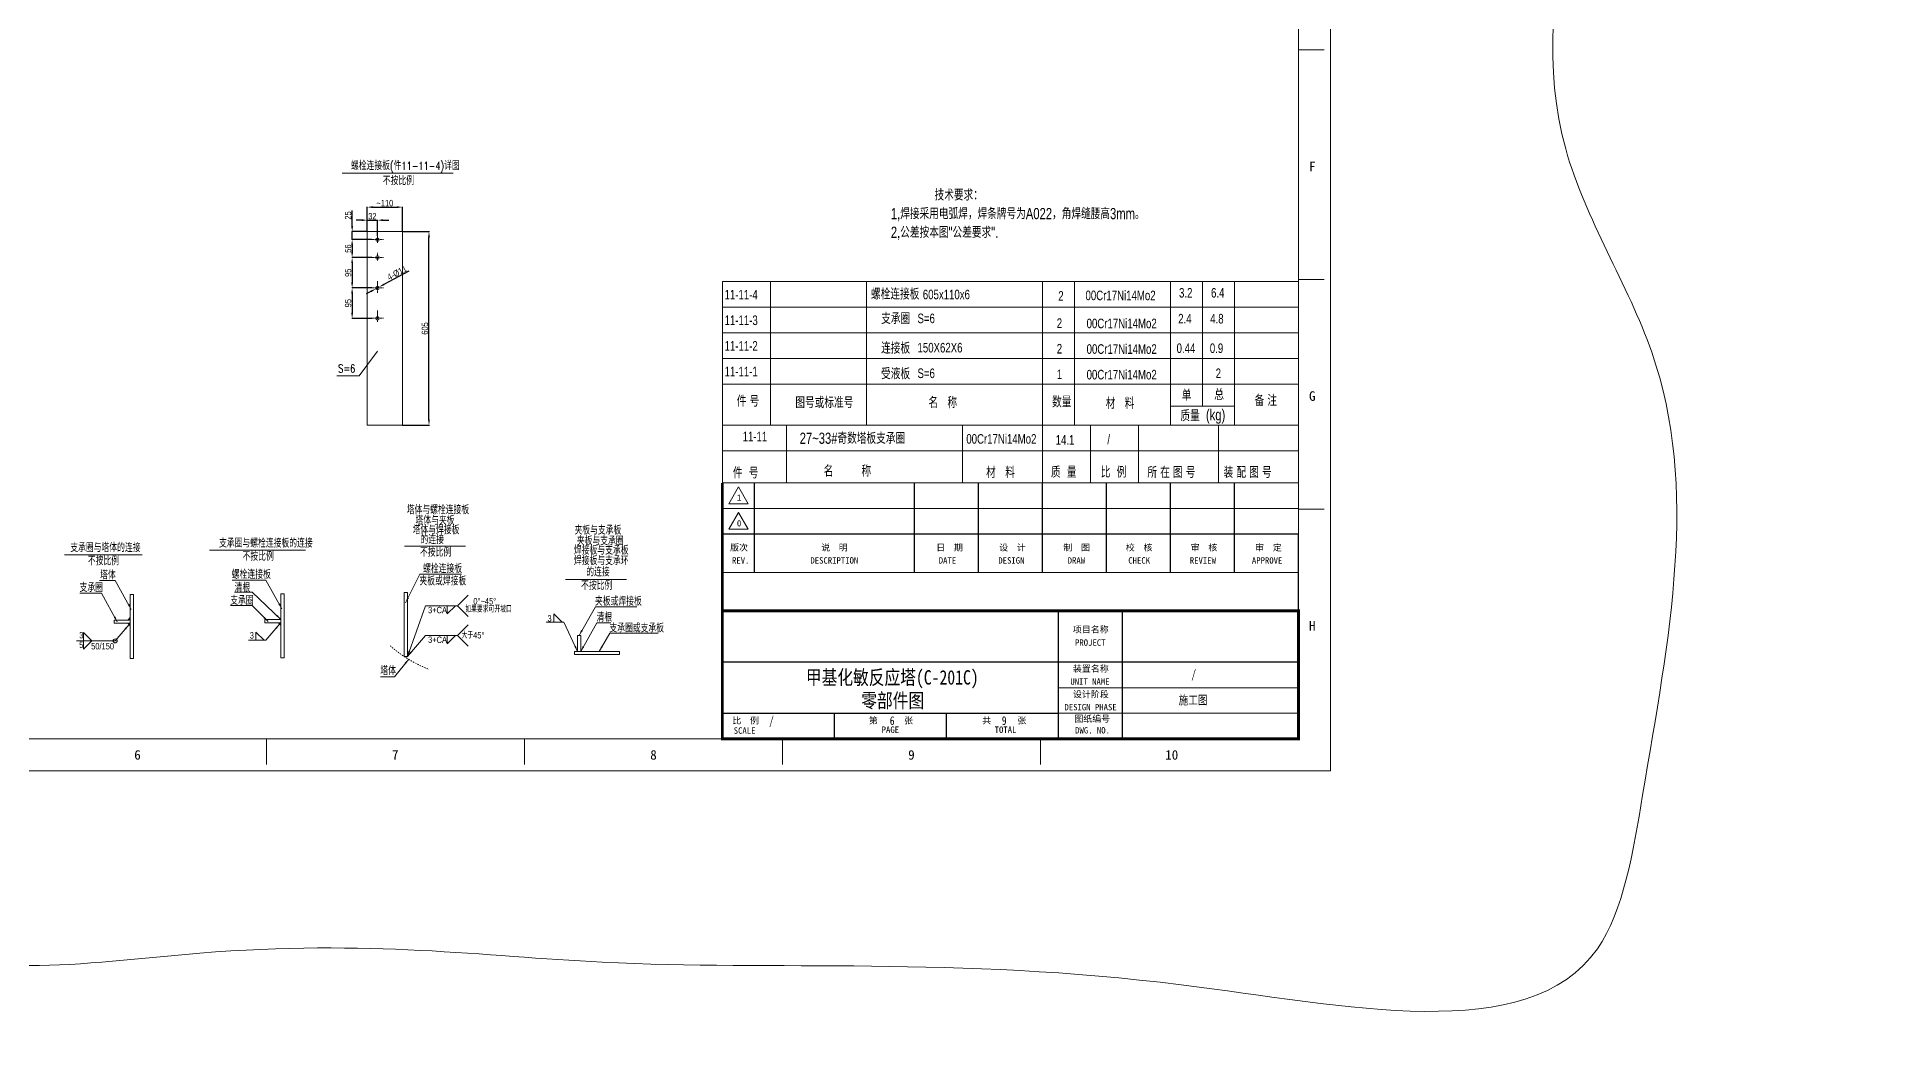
# Model space of a CAD drawing. Header units: millimetres. Extents: x 8160 to 405605, y -30951 to 80400.
# Drawn here: x 223428 to 246320, y 5715 to 18346 of the extents above; entities that cross this region are included whole.
import ezdxf

# ---------------------------------------------------------------- set-up
doc = ezdxf.new("R2010")
doc.units = ezdxf.units.MM
doc.linetypes.add('CENTER', pattern=[50.8, 31.75, -6.35, 6.35, -6.35])
doc.linetypes.add('DIVIDE', pattern=[31.75, 12.7, -6.35, 0, -6.35, 0, -6.35])
doc.layers.get('0').update_dxf_attribs({"lineweight": 13})
doc.layers.get('Defpoints').update_dxf_attribs({"lineweight": 13})
for name, color, linetype, lineweight in [('bh', 7, 'Continuous', 13), ('CENTER', 1, 'CENTER', 13), ('DIM', 7, 'Continuous', 13), ('DIVIDE', 3, 'DIVIDE', 13), ('PROFILE', 4, 'Continuous', 15), ('SEE', 2, 'Continuous', 13), ('table_i', 7, 'Continuous', 13), ('table_o', 161, 'Continuous', 13)]:
    doc.layers.add(name, color=color, linetype=linetype, lineweight=lineweight)
doc.styles.add('HZ', font='txt.shx', dxfattribs={"width": 0.75, "bigfont": 'tcc_hzdx.shx'})
doc.styles.add('HZDX', font='tcc_simp.shx', dxfattribs={"width": 0.8, "height": 80, "bigfont": 'hzdx.shx'})
doc.styles.add('TCC', font='tcc_simp.shx', dxfattribs={"width": 0.75, "bigfont": 'tcc_hzdx.shx'})
doc.styles.add('图签', font='SimSun.ttf', dxfattribs={"height": 3})
doc.dimstyles.new('uni', dxfattribs={"dimtxt": 90, "dimasz": 70, "dimexe": 5, "dimexo": 0.625, "dimgap": 10, "dimtad": 1, "dimdec": 0, "dimdsep": 46, "dimtxsty": 'HZDX', "dimcen": 2.5, "dimadec": 0, "dimazin": 0, "dimtfac": 1, "dimtdec": 0, "dimtmove": 0, "dimatfit": 3, "dimfxl": 0, "dimarcsym": 0})

# ---------------------------------------------------------------- blocks, each defined once
blk = doc.blocks.new('*D239')
at = {"layer": 'Defpoints', "color": 0}
for p in [(228000, 16215), (227560, 15909), (228000, 15909)]:
    blk.add_point(p, dxfattribs=at)
at = {"layer": 'DIM', "color": 0, "lineweight": -2}
for p, q in [((227560, 15910), (227560, 16220)), ((227630, 16215), (227930, 16215)), ((228000, 15910), (228000, 16220))]:
    blk.add_line(p, q, dxfattribs=at)
at = {"layer": 'DIM', "color": 0}
for points in [[(227630, 16227), (227630, 16203), (227560, 16215)], [(227930, 16227), (227930, 16203), (228000, 16215)]]:
    blk.add_solid(points, dxfattribs=at)
at = {"layer": 'DIM', "color": 0, "insert": (227780, 16265), "char_height": 80, "attachment_point": 5, "style": 'HZDX'}
blk.add_mtext('~110', dxfattribs=at)
blk = doc.blocks.new('*D240')
at = {"layer": 'Defpoints', "color": 0}
for p in [(228000, 15909), (228331, 15909), (228000, 13489)]:
    blk.add_point(p, dxfattribs=at)
at = {"layer": 'DIM', "color": 0, "lineweight": -2}
for p, q in [((228000, 15909), (228336, 15909)), ((228331, 13559), (228331, 15839)), ((228000, 13489), (228336, 13489))]:
    blk.add_line(p, q, dxfattribs=at)
at = {"layer": 'DIM', "color": 0}
for points in [[(228320, 15839), (228343, 15839), (228331, 15909)], [(228320, 13559), (228343, 13559), (228331, 13489)]]:
    blk.add_solid(points, dxfattribs=at)
at = {"layer": 'DIM', "color": 0, "insert": (228281, 14699), "char_height": 80, "attachment_point": 5, "rotation": 90, "style": 'HZDX'}
blk.add_mtext('605', dxfattribs=at)
blk = doc.blocks.new('*D241')
at = {"layer": 'Defpoints', "color": 0}
for p in [(227371, 15909), (227560, 15909), (227619, 15809)]:
    blk.add_point(p, dxfattribs=at)
at = {"layer": 'DIM', "color": 0, "lineweight": -2}
for p, q in [((227371, 15979), (227371, 16173)), ((227559, 15909), (227366, 15909)), ((227618, 15809), (227366, 15809)), ((227371, 15809), (227371, 15909)), ((227371, 15739), (227371, 15669))]:
    blk.add_line(p, q, dxfattribs=at)
at = {"layer": 'DIM', "color": 0}
for points in [[(227359, 15979), (227383, 15979), (227371, 15909)], [(227359, 15739), (227383, 15739), (227371, 15809)]]:
    blk.add_solid(points, dxfattribs=at)
at = {"layer": 'DIM', "color": 0, "insert": (227321, 16111), "char_height": 80, "attachment_point": 5, "rotation": 90, "style": 'HZDX'}
blk.add_mtext('25', dxfattribs=at)
blk = doc.blocks.new('*D242')
at = {"layer": 'Defpoints', "color": 0}
for p in [(227619, 15809), (227371, 15585), (227619, 15585)]:
    blk.add_point(p, dxfattribs=at)
at = {"layer": 'DIM', "color": 0, "lineweight": -2}
for p, q in [((227618, 15809), (227366, 15809)), ((227618, 15585), (227366, 15585)), ((227371, 15739), (227371, 15655))]:
    blk.add_line(p, q, dxfattribs=at)
at = {"layer": 'DIM', "color": 0}
for points in [[(227359, 15739), (227383, 15739), (227371, 15809)], [(227359, 15655), (227383, 15655), (227371, 15585)]]:
    blk.add_solid(points, dxfattribs=at)
at = {"layer": 'DIM', "color": 0, "insert": (227321, 15697), "char_height": 80, "attachment_point": 5, "rotation": 90, "style": 'HZDX'}
blk.add_mtext('56', dxfattribs=at)
blk = doc.blocks.new('*D243')
at = {"layer": 'Defpoints', "color": 0}
for p in [(227619, 15585), (227371, 15205), (227619, 15205)]:
    blk.add_point(p, dxfattribs=at)
at = {"layer": 'DIM', "color": 0, "lineweight": -2}
for p, q in [((227618, 15585), (227366, 15585)), ((227371, 15515), (227371, 15275)), ((227618, 15205), (227366, 15205))]:
    blk.add_line(p, q, dxfattribs=at)
at = {"layer": 'DIM', "color": 0}
for points in [[(227359, 15515), (227383, 15515), (227371, 15585)], [(227359, 15275), (227383, 15275), (227371, 15205)]]:
    blk.add_solid(points, dxfattribs=at)
at = {"layer": 'DIM', "color": 0, "insert": (227321, 15395), "char_height": 80, "attachment_point": 5, "rotation": 90, "style": 'HZDX'}
blk.add_mtext('95', dxfattribs=at)
blk = doc.blocks.new('*D244')
at = {"layer": 'Defpoints', "color": 0}
for p in [(227618, 15205), (227371, 14825), (227619, 14825)]:
    blk.add_point(p, dxfattribs=at)
at = {"layer": 'DIM', "color": 0, "lineweight": -2}
for p, q in [((227617, 15205), (227366, 15205)), ((227371, 15135), (227371, 14895)), ((227618, 14825), (227366, 14825))]:
    blk.add_line(p, q, dxfattribs=at)
at = {"layer": 'DIM', "color": 0}
for points in [[(227359, 15135), (227383, 15135), (227371, 15205)], [(227359, 14895), (227383, 14895), (227371, 14825)]]:
    blk.add_solid(points, dxfattribs=at)
at = {"layer": 'DIM', "color": 0, "insert": (227321, 15015), "char_height": 80, "attachment_point": 5, "rotation": 90, "style": 'HZDX'}
blk.add_mtext('95', dxfattribs=at)
blk = doc.blocks.new('*D245')
at = {"layer": 'Defpoints', "color": 0}
for p in [(227688, 16052), (227560, 15909), (227688, 15856)]:
    blk.add_point(p, dxfattribs=at)
at = {"layer": 'DIM', "color": 0, "lineweight": -2}
for p, q in [((227490, 16052), (227420, 16052)), ((227560, 15910), (227560, 16057)), ((227560, 16052), (227688, 16052)), ((227688, 15857), (227688, 16057)), ((227758, 16052), (227828, 16052))]:
    blk.add_line(p, q, dxfattribs=at)
at = {"layer": 'DIM', "color": 0}
for points in [[(227490, 16064), (227490, 16040), (227560, 16052)], [(227758, 16064), (227758, 16040), (227688, 16052)]]:
    blk.add_solid(points, dxfattribs=at)
at = {"layer": 'DIM', "color": 0, "insert": (227624, 16102), "char_height": 80, "attachment_point": 5, "style": 'HZDX'}
blk.add_mtext('32', dxfattribs=at)
blk = doc.blocks.new('*D266')
at = {"layer": 'Defpoints', "color": 0}
for p in [(227668, 15195), (227707, 15216)]:
    blk.add_point(p, dxfattribs=at)
at = {"layer": 'DIM', "color": 0, "lineweight": -2}
for p, q in [((228080, 15414), (227769, 15249)), ((227606, 15162), (227545, 15130)), ((227668, 15195), (227707, 15216))]:
    blk.add_line(p, q, dxfattribs=at)
at = {"layer": 'DIM', "color": 0}
for points in [[(227601, 15173), (227612, 15152), (227668, 15195)], [(227764, 15259), (227774, 15238), (227707, 15216)]]:
    blk.add_solid(points, dxfattribs=at)
at = {"layer": 'DIM', "color": 0, "insert": (227932, 15392), "char_height": 80, "attachment_point": 5, "rotation": 27.9631, "style": 'HZDX'}
blk.add_mtext('4-%%c11', dxfattribs=at)
blk = doc.blocks.new('bconn-3')
at = {"layer": 'DIM'}
for p, q in [((94205, 5789), (94965, 5789)), ((94738, 4942), (94841, 5044)), ((94738, 4942), (94738, 5044)), ((94868, 5044), (95001, 5177)), ((94868, 5044), (95001, 4912)), ((94738, 4570), (94841, 4673)), ((94738, 4570), (94738, 4673)), ((94868, 4673), (95001, 4806)), ((94868, 4673), (95001, 4541))]:
    blk.add_line(p, q, dxfattribs=at)
at = {"layer": 'DIVIDE'}
blk.add_arc((95130, 5812), 1681, 228.9031, 248.446, dxfattribs=at)
at = {"layer": 'PROFILE'}
for p, q in [((94201, 4412), (94201, 5212)), ((94241, 5212), (94201, 5212)), ((94241, 4412), (94241, 5212)), ((94241, 4412), (94201, 4412))]:
    blk.add_line(p, q, dxfattribs=at)
at = {"layer": 'DIM'}
for s, height, style, width, p in [('塔体与螺栓连接板', 100, 'HZ', 0.75, (94233, 6190)), ('塔体与焊接板', 100, 'HZ', 0.75, (94306, 5939)), ('塔体与夹板', 100, 'HZ', 0.75, (94342, 6057)), ('不按比例', 100, 'HZ', 0.75, (94398, 5659)), ('的连接', 100, 'HZ', 0.75, (94405, 5818)), ('螺栓连接板', 100, 'HZ', 0.75, (94437, 5455)), ('夹板或焊接板', 100, 'HZ', 0.75, (94391, 5300)), ('如果要求可开坡口', 80, 'HZDX', 0.7, (94964, 4962)), ('0%%D~45%%D', 80, 'HZDX', 0.7, (95065, 5061)), ('3+CA.', 80, 'HZDX', 0.7, (94499, 4951)), ('3+CA.', 80, 'HZDX', 0.7, (94499, 4580)), ('大于45%%D', 80, 'HZDX', 0.7, (94917, 4636)), ('塔体', 100, 'HZ', 0.75, (93903, 4179))]:
    blk.add_text(s, height=height, dxfattribs=dict(at, style=style, width=width)).set_placement(p)
at = {"layer": 'bh'}
for points in [[(94218, 5083), (94396, 5438), (94915, 5438)], [(94257, 4376), (94078, 4158), (93906, 4158)]]:
    blk.add_leader(points, dimstyle='uni', override={"dimgap": 10, "dimtad": 0}, dxfattribs=at)
at = {"layer": 'DIM'}
for points in [[(94241, 4412), (94469, 5044), (94868, 5044)], [(94241, 4412), (94469, 4673), (94868, 4673)]]:
    blk.add_leader(points, dimstyle='uni', override={"dimgap": 10, "dimtad": 0}, dxfattribs=at)
blk = doc.blocks.new('bconn-1')
at = {"layer": 'bh'}
for points in [[(95782, 8561), (95750, 8529), (95782, 8529)], [(95782, 8457), (95750, 8489), (95782, 8489)]]:
    blk.add_hatch(color=256, dxfattribs=at).paths.add_polyline_path(points)
for p, q in [((95750, 8529), (95782, 8561)), ((95750, 8489), (95782, 8457))]:
    blk.add_line(p, q, dxfattribs=at)
at = {"layer": 'DIM'}
for p, q in [((94961, 9346), (95930, 9346)), ((95198, 8372), (95301, 8269)), ((95198, 8372), (95198, 8269)), ((95198, 8167), (95301, 8269)), ((95198, 8167), (95198, 8269))]:
    blk.add_line(p, q, dxfattribs=at)
blk.add_circle((95593, 8269), 25, dxfattribs=at)
at = {"layer": 'PROFILE'}
for p, q in [((95782, 8049), (95782, 8849)), ((95822, 8849), (95782, 8849)), ((95822, 8049), (95822, 8849)), ((95582, 8489), (95582, 8529)), ((95782, 8529), (95582, 8529)), ((95782, 8489), (95582, 8489)), ((95822, 8049), (95782, 8049))]:
    blk.add_line(p, q, dxfattribs=at)
at = {"layer": 'DIM'}
for s, height, style, width, p in [('支承圈与塔体的连接', 100, 'HZ', 0.75, (95032, 9380)), ('不按比例', 100, 'HZ', 0.75, (95252, 9215)), ('支承圈', 100, 'HZ', 0.75, (95148, 8881)), ('塔体', 100, 'HZ', 0.75, (95405, 9038)), ('3', 80, 'HZDX', 0.7, (95144, 8300)), ('5', 80, 'HZDX', 0.7, (95144, 8179)), ('50/150', 80, 'HZDX', 0.7, (95293, 8162))]:
    blk.add_text(s, height=height, dxfattribs=dict(at, style=style, width=width)).set_placement(p)
at = {"layer": 'bh'}
for points in [[(95794, 8663), (95595, 9022), (95399, 9022)], [(95620, 8506), (95422, 8865), (95152, 8865)]]:
    blk.add_leader(points, dimstyle='uni', override={"dimgap": 10, "dimtad": 0}, dxfattribs=at)
at = {"layer": 'DIM'}
blk.add_leader([(95766, 8473), (95593, 8269), (95110, 8269)], dimstyle='uni', override={"dimgap": 10, "dimtad": 0}, dxfattribs=at)
blk = doc.blocks.new('bconn-2')
at = {"layer": 'bh'}
blk.add_hatch(color=256, dxfattribs=at).paths.add_polyline_path([(97291, 8457), (97259, 8489), (97291, 8489)])
blk.add_line((97259, 8489), (97291, 8457), dxfattribs=at)
at = {"layer": 'DIM'}
for p, q in [((96396, 9395), (97596, 9395)), ((96977, 8372), (97080, 8269)), ((96977, 8372), (96977, 8269))]:
    blk.add_line(p, q, dxfattribs=at)
at = {"layer": 'PROFILE'}
for p, q in [((97291, 8049), (97291, 8849)), ((97331, 8849), (97291, 8849)), ((97331, 8049), (97331, 8849)), ((97091, 8489), (97091, 8529)), ((97291, 8529), (97091, 8529)), ((97291, 8489), (97091, 8489)), ((97331, 8049), (97291, 8049))]:
    blk.add_line(p, q, dxfattribs=at)
at = {"layer": 'DIM'}
for s, height, style, width, p in [('支承圈与螺栓连接板的连接', 100, 'HZ', 0.75, (96517, 9429)), ('不按比例', 100, 'HZ', 0.75, (96811, 9264)), ('螺栓连接板', 100, 'HZ', 0.75, (96677, 9038)), ('清根', 100, 'HZ', 0.75, (96712, 8874)), ('支承圈', 100, 'HZ', 0.75, (96657, 8713)), ('3', 80, 'HZDX', 0.7, (96901, 8291))]:
    blk.add_text(s, height=height, dxfattribs=dict(at, style=style, width=width)).set_placement(p)
at = {"layer": 'bh'}
for points in [[(97302, 8663), (97103, 9022), (96683, 9022)], [(97129, 8506), (96930, 8702), (96661, 8702)], [(97291, 8529), (96930, 8871), (96711, 8871)]]:
    blk.add_leader(points, dimstyle='uni', override={"dimgap": 10, "dimtad": 0}, dxfattribs=at)
at = {"layer": 'DIM'}
blk.add_leader([(97275, 8473), (97102, 8269), (96886, 8269)], dimstyle='uni', override={"dimgap": 10, "dimtad": 0}, dxfattribs=at)
blk = doc.blocks.new('bconn-4')
at = {"layer": 'DIM'}
for p, q in [((99022, 9718), (99782, 9718)), ((98874, 9287), (98977, 9185)), ((98874, 9287), (98874, 9185))]:
    blk.add_line(p, q, dxfattribs=at)
at = {"layer": 'PROFILE'}
for p, q in [((99171, 9019), (99211, 9019)), ((99171, 8819), (99171, 9019)), ((99211, 8819), (99211, 9019)), ((99133, 8819), (99694, 8819)), ((99133, 8819), (99133, 8779)), ((99133, 8779), (99694, 8779)), ((99694, 8779), (99694, 8819))]:
    blk.add_line(p, q, dxfattribs=at)
at = {"layer": 'DIM'}
for s, height, style, width, p in [('夹板与支承板', 100, 'HZ', 0.75, (99133, 10279)), ('焊接板与支承板', 100, 'HZ', 0.75, (99126, 10028)), ('夹板与支承圈', 100, 'HZ', 0.75, (99162, 10145)), ('焊接板与支承环', 100, 'HZ', 0.75, (99126, 9898)), ('的连接', 100, 'HZ', 0.75, (99280, 9757)), ('不按比例', 100, 'HZ', 0.75, (99215, 9588)), ('夹板或焊接板', 100, 'HZ', 0.75, (99389, 9390)), ('3', 80, 'HZDX', 0.7, (98795, 9191)), ('清根', 100, 'HZ', 0.75, (99409, 9190)), ('支承圈或支承板', 100, 'HZ', 0.75, (99569, 9056))]:
    blk.add_text(s, height=height, dxfattribs=dict(at, style=style, width=width)).set_placement(p)
at = {"layer": 'bh'}
for points in [[(99191, 9019), (99394, 9374), (99913, 9374)], [(99211, 8819), (99414, 9174), (99588, 9174)], [(99442, 8819), (99573, 9047), (100177, 9047)]]:
    blk.add_leader(points, dimstyle='uni', override={"dimgap": 10, "dimtad": 0}, dxfattribs=at)
at = {"layer": 'DIM'}
blk.add_leader([(99171, 8818), (98999, 9185), (98778, 9185)], dimstyle='uni', override={"dimgap": 10, "dimtad": 0}, dxfattribs=at)

msp = doc.modelspace()

# ---------------------------------------------------------------- linework, layer by layer
at = {"color": 7}
for p, q in [((239597.9, 9169.2), (239597.9, 32929.2)), ((239197.9, 9569.2), (239197.9, 32529.2)), ((239197.9, 18179.2), (239517.9, 18179.2)), ((239197.9, 15309.2), (239517.9, 15309.2)), ((231997.9, 12769.2), (239197.9, 12769.2)), ((231997.9, 12449.2), (239197.9, 12449.2)), ((239197.9, 12439.2), (239517.9, 12439.2)), ((206957.9, 9569.2), (239197.9, 9569.2)), ((226301.9, 9569.2), (226301.9, 9249.2)), ((229525.9, 9569.2), (229525.9, 9249.2)), ((232749.9, 9569.2), (232749.9, 9249.2)), ((235973.9, 9569.2), (235973.9, 9249.2)), ((205957.9, 9169.2), (239597.9, 9169.2))]:
    msp.add_line(p, q, dxfattribs=at)
for points, const_width in [([(231997.9, 9569.2), (231997.9, 12769.2)], 36), ([(232397.9, 11649.2), (232397.9, 12769.2)], 16), ([(234397.9, 11649.2), (234397.9, 12769.2)], 16), ([(235197.9, 11649.2), (235197.9, 12769.2)], 16), ([(235997.9, 11649.2), (235997.9, 12769.2)], 16), ([(236797.9, 11649.2), (236797.9, 12769.2)], 16), ([(237597.9, 11649.2), (237597.9, 12769.2)], 16), ([(238397.9, 11649.2), (238397.9, 12769.2)], 16)]:
    msp.add_lwpolyline(points, dxfattribs=dict(at, const_width=const_width))
for points in [[(232201.1, 12718.8), (232079.9, 12508.8), (232322.4, 12508.8)], [(232201.1, 12398.8), (232079.9, 12188.8), (232322.4, 12188.8)], [(231997.9, 9569.2), (236197.9, 9569.2), (236197.9, 11169.2), (231997.9, 11169.2)], [(236197.9, 10209.2), (239197.9, 10209.2), (239197.9, 10529.2), (236197.9, 10529.2)], [(236197.9, 9889.2), (239197.9, 9889.2), (239197.9, 10209.2), (236197.9, 10209.2)], [(236197.9, 9569.2), (239197.9, 9569.2), (239197.9, 9889.2), (236197.9, 9889.2)]]:
    msp.add_lwpolyline(points, close=True, dxfattribs=at)
for points, const_width in [([(231997.9, 12129.2), (239197.9, 12129.2), (239197.9, 11649.2), (231997.9, 11649.2)], 16), ([(231997.9, 11649.2), (239197.9, 11649.2), (239197.9, 11169.2), (231997.9, 11169.2)], 16), ([(239197.9, 9569.2), (231997.9, 9569.2), (231997.9, 11169.2), (239197.9, 11169.2)], 36), ([(231997.9, 11169.2), (239197.9, 11169.2), (239197.9, 10529.2), (231997.9, 10529.2)], 16), ([(236197.9, 9569.2), (236997.9, 9569.2), (236997.9, 11169.2), (236197.9, 11169.2)], 16), ([(231997.9, 9569.2), (236197.9, 9569.2), (236197.9, 9889.2), (231997.9, 9889.2)], 16), ([(231997.9, 9569.2), (233397.9, 9569.2), (233397.9, 9889.2), (231997.9, 9889.2)], 16), ([(233397.9, 9569.2), (234797.9, 9569.2), (234797.9, 9889.2), (233397.9, 9889.2)], 16), ([(234797.9, 9569.2), (236197.9, 9569.2), (236197.9, 9889.2), (234797.9, 9889.2)], 16)]:
    msp.add_lwpolyline(points, close=True, dxfattribs=dict(at, const_width=const_width))
at = {"layer": 'CENTER', "color": 7}
for p, q in [((227618.7, 15809.5), (227763.4, 15809.5)), ((227687.7, 15769.8), (227687.7, 15856)), ((227618.7, 15585.5), (227763.4, 15585.5)), ((227687.7, 15546.8), (227687.7, 15643.2)), ((227618.7, 15205.5), (227763.4, 15205.5)), ((227687.7, 15143.4), (227687.7, 15295.4)), ((227687.7, 14780.8), (227687.7, 14925)), ((227618.7, 14825.5), (227763.4, 14825.5))]:
    msp.add_line(p, q, dxfattribs=at)
at = {"layer": 'DIM', "color": 7}
for p, q in [((227246.3, 16640), (228635, 16640)), ((227460, 14105.8), (227687.7, 14413.8)), ((227179.8, 14105.8), (227460, 14105.8))]:
    msp.add_line(p, q, dxfattribs=at)
at = {"layer": 'DIM', "color": 1}
msp.add_spline([(222018.4, 15813.8), (222777.9, 9169.2), (222131.5, 7174.1), (225466.7, 6891.7), (230497.7, 6778.8), (237733.4, 6496.5), (242934.1, 6948.2), (243499.3, 8868.1), (243612.4, 14402.1), (242538.4, 16943.1), (243786.7, 29342.9), (243156.6, 30042.3), (241511.3, 32315.2), (240526.1, 32975.8), (236925.7, 33958.7), (233705.2, 33993.6), (231394.9, 33923.7), (227929.4, 33958.7), (225329, 34181.5), (223763.8, 33993.6), (222713.6, 33329.3), (222713.6, 32529.2), (222021.3, 28524.1), (222283.3, 25884.9), (222748.9, 18798.7), (222099.9, 16081.9), (222007.2, 15804.1)], degree=3, dxfattribs=at)
at = {"layer": 'PROFILE', "color": 7}
for p, q in [((227559.7, 13489.5), (227559.7, 15909.5)), ((227559.7, 15909.5), (227999.7, 15909.5)), ((227999.7, 13489.5), (227999.7, 15909.5)), ((227559.7, 13489.5), (227999.7, 13489.5))]:
    msp.add_line(p, q, dxfattribs=at)
for centre in [(227687.7, 15809.5), (227687.7, 15585.5), (227687.7, 15205.5), (227687.7, 14825.5)]:
    msp.add_circle(centre, 22, dxfattribs=at)
at = {"layer": 'table_i', "color": 7}
for p, q in [((235997.9, 13489.2), (235997.9, 15283.7)), ((236397.9, 13489.2), (236397.9, 15283.7)), ((237597.9, 13489.2), (237597.9, 15283.7)), ((237997.9, 13729.1), (237997.9, 15283.7)), ((238397.9, 13489.2), (238397.9, 15283.7)), ((231997.9, 14963.7), (239197.9, 14963.7)), ((231997.9, 14643.7), (239197.9, 14643.7)), ((231997.9, 14323.7), (239197.9, 14323.7)), ((237597.9, 13729.1), (238397.9, 13729.1)), ((234997.8, 13489.2), (234997.8, 12769.2)), ((235997.8, 13489.2), (235997.8, 12769.2)), ((236597.8, 13489.2), (236597.8, 12769.2)), ((237197.8, 13489.2), (237197.8, 12769.2)), ((238197.8, 13489.2), (238197.8, 12769.2))]:
    msp.add_line(p, q, dxfattribs=at)
at = {"layer": 'table_o', "color": 7}
for p, q in [((231997.9, 15283.7), (231997.9, 13489.2)), ((231997.9, 15283.7), (239197.9, 15283.7)), ((232597.9, 13489.2), (232597.9, 15283.7)), ((233797.9, 13489.2), (233797.9, 15283.7)), ((231997.9, 14003.7), (239197.9, 14003.7)), ((231997.9, 12769.2), (231997.9, 13489.2)), ((231997.9, 13489.2), (239197.9, 13489.2)), ((232797.9, 13489.2), (232797.9, 12769.2)), ((231997.9, 13169.2), (239197.9, 13169.2)), ((231997.9, 12769.2), (239197.9, 12769.2)), ((231997.9, 10289.2), (231997.9, 9569.2))]:
    msp.add_line(p, q, dxfattribs=at)

# ---------------------------------------------------------------- block references
at = {"layer": 'DIM', "color": 7}
for name, p in [('bconn-3', (133820.7, 6188.9)), ('bconn-4', (131017, 1844.8)), ('bconn-1', (128816.3, 2525.7)), ('bconn-2', (129190.5, 2532.7))]:
    msp.add_blockref(name, p, dxfattribs=at)

# ---------------------------------------------------------------- texts
at = {"color": 7, "style": '图签'}
for s, p in [('F', (239329.8, 16664.2)), ('G', (239329.8, 13794.2)), ('H', (239329.8, 10924.2)), ('6', (224647.7, 9310.1)), ('7', (227869, 9310.1)), ('8', (231096.3, 9310.1)), ('9', (234320.3, 9310.1)), ('10', (237532.3, 9310.1))]:
    msp.add_text(s, height=120, dxfattribs=at).set_placement(p)
at = {"color": 7, "style": 'TCC', "width": 0.75}
for s, height, p in [('11-11-4', 120, (232025.6, 15061.2)), ('螺栓连接板', 140, (233855.2, 15059.9)), ('605x110x6', 120, (234503.2, 15063.5)), ('2', 120, (236195.9, 15045)), ('00Cr17Ni14Mo2', 120, (236536.4, 15051.8)), ('3.2', 120, (237705.4, 15084.8)), ('6.4', 120, (238105.4, 15084.8)), ('支承圈', 140, (233982.2, 14753.6)), ('S=6', 120, (234436.7, 14764.8)), ('2.4', 120, (237694.8, 14761)), ('4.8', 120, (238094.8, 14761)), ('11-11-3', 120, (232025.6, 14741.2)), ('2', 120, (236177.2, 14705.4)), ('00Cr17Ni14Mo2', 120, (236550.1, 14701.7)), ('11-11-2', 120, (232025.6, 14421.2)), ('连接板', 140, (233982.2, 14383.6)), ('150X62X6', 120, (234436.7, 14398.8)), ('2', 120, (236177.2, 14385.4)), ('00Cr17Ni14Mo2', 120, (236550.1, 14381.7)), ('0.44', 120, (237674.8, 14392)), ('0.9', 120, (238090.2, 14392)), ('11-11-1', 120, (232025.6, 14101.2)), ('受液板', 140, (233982.2, 14063.6)), ('S=6', 120, (234436.7, 14078.8)), ('2', 120, (238163.3, 14078.4)), ('1', 120, (236177.2, 14065.4)), ('00Cr17Ni14Mo2', 120, (236550.1, 14061.7)), ('件 号', 140, (232178.5, 13720.4)), ('图号或标准号', 140, (232910.1, 13702.8)), ('名   称', 140, (234573.2, 13702.8)), ('数量', 140, (236118.7, 13711.6)), ('材   料', 140, (236788.9, 13694.1)), ('单', 140, (237740.3, 13794.5)), ('总', 140, (238145.7, 13800.9)), ('备 注', 140, (238649.3, 13729.2)), ('质量', 140, (237722.7, 13538)), ('(kg)', 140, (238041.6, 13550.1)), ('11-11', 120, (232251, 13288.9)), ('27~33#奇数塔板支承圈', 140, (232964.4, 13256.9)), ('00Cr17Ni14Mo2', 120, (235046.8, 13258.7)), ('14.1', 120, (236163.6, 13246.4)), ('/', 120, (236809.2, 13251.9)), ('件  号', 140, (232129.7, 12824.2)), ('名         称', 140, (233264.4, 12847.7)), ('材   料', 140, (235295.4, 12831.2)), ('质  量', 140, (236104.7, 12833.7)), ('比  例', 140, (236726.8, 12834.1)), ('所 在 图 号', 140, (237309.7, 12831.2)), ('装 配 图 号', 140, (238262.5, 12831.2))]:
    msp.add_text(s, height=height, dxfattribs=at).set_placement(p)
at = {"color": 7, "attachment_point": 1}
for s, insert, char_height, width, style in [('{\\Ftcc_simp,hzdx|c134;              技术要求：\\P1,焊接采用电弧焊，焊条牌号为A022，角焊缝腰高3mm。\\P2,公差按本图"公差要求".}', (234103.6, 16437.6), 140, 3314.926, 'TCC'), ('1', (232179.9, 12625), 80, 79.738, '图签'), ('0', (232179.9, 12305), 80, 79.738, '图签'), ('版次', (232094.1, 12001.1), 80, 262.995, '图签'), ('说  明', (233232.4, 12001.1), 80, 401.297, '图签'), ('日  期', (234670.8, 12001.1), 80, 356.324, '图签'), ('设  计', (235457, 12001.1), 80, 356.324, '图签'), ('制  图', (236259.4, 12001.1), 80, 356.324, '图签'), ('校  核', (237039.9, 12001.1), 80, 356.324, '图签'), ('审  核', (237850.2, 12001.1), 80, 356.324, '图签'), ('审  定', (238656, 12001.1), 80, 356.324, '图签'), ('REV.', (232118.5, 11840.3), 80, 258.098, '图签'), ('DESCRIPTION', (233098.1, 11840.3), 80, 635.542, '图签'), ('DATE', (234702, 11840.3), 80, 258.098, '图签'), ('DESIGN', (235446.7, 11840.3), 80, 341.045, '图签'), ('DRAW', (236313.4, 11840.3), 80, 258.098, '图签'), ('CHECK', (237071, 11840.3), 80, 290, '图签'), ('REVIEW', (237840.1, 11840.3), 80, 340.667, '图签'), ('APPROVE', (238615.6, 11840.3), 80, 402, '图签'), ('项目名称', (236378, 10977.4), 80, 485.614, '图签'), ('PROJECT', (236405.3, 10813.2), 80, 516.19, '图签'), ('UNIT NAME', (236346.9, 10326.6), 80, 547.556, '图签'), ('装置名称', (236379.3, 10487.4), 80, 477.057, '图签'), ('设计阶段', (236379.3, 10167.4), 80, 477.057, '图签'), ('比  例', (232122.8, 9839.6), 80, 368.962, '图签'), ('第      张', (233829.5, 9839.6), 80, 585.195, '图签'), ('共      张', (235245.8, 9839.6), 80, 585.195, '图签'), ('DESIGN PHASE', (236273, 10006.6), 80, 726.805, '图签'), ('图纸编号', (236396.4, 9861.6), 80, 481.471, '图签'), ('SCALE', (232139.6, 9713.7), 80, 318.601, '图签'), ('PAGE', (233988.4, 9724.8), 80, 257.6, '图签'), ('TOTAL', (235400.9, 9724.8), 80, 318.601, '图签'), ('DWG. NO.', (236406.6, 9717.1), 80, 472.644, '图签')]:
    msp.add_mtext(s, dxfattribs=dict(at, insert=insert, char_height=char_height, width=width, style=style))
at = {"layer": 'DIM', "color": 7, "style": 'HZ', "width": 0.75}
for s, p in [('螺栓连接板(件11-11-4)详图', (227356.7, 16680.3)), ('不按比例', (227754.4, 16491.1)), ('S=6', (227197, 14147.6))]:
    msp.add_text(s, height=100, dxfattribs=at).set_placement(p)
at = {"layer": 'SEE', "color": 7, "style": '图签', "width": 0.8}
for s, height, p in [('甲基化敏反应塔(C-201C)', 180, (233042.4, 10248.6)), ('/', 108, (237859.5, 10324.9)), ('零部件图', 180, (233734.3, 9959)), ('施工图', 108, (237699.7, 10000.1)), ('/', 108, (232582.7, 9743.8)), ('6', 108, (234090.7, 9743.8)), ('9', 108, (235490.7, 9743.8))]:
    msp.add_text(s, height=height, dxfattribs=at).set_placement(p)

# ---------------------------------------------------------------- dimensions: what is measured, and where the dimension line sits
at = {"layer": 'DIM', "color": 7}
for base, p2, text, picture, middle in [((227999.7, 16215), (227999.7, 15909.5), '~110', '*D239', (227779.7, 16265)), ((227687.7, 16052), (227687.7, 15856), '32', '*D245', (227623.7, 16102))]:
    dim = msp.add_linear_dim(base=base, p1=(227559.7, 15909.5), p2=p2, text=text, dimstyle='uni', dxfattribs=at)
    dim.commit()
    dim.dimension.update_dxf_attribs({"geometry": picture, "text_midpoint": middle})
for base, p1, p2, text, picture, middle in [((227371.1, 15909.5), (227618.7, 15809.5), (227559.7, 15909.5), '25', '*D241', (227321.1, 16111.3)), ((227371.1, 15585.5), (227618.7, 15809.5), (227618.7, 15585.5), '56', '*D242', (227321.1, 15697.5)), ((228331.2, 15909.5), (227999.7, 13489.5), (227999.7, 15909.5), '605', '*D240', (228281.2, 14699.5)), ((227371.1, 15205.5), (227618.7, 15585.5), (227618.7, 15205.5), '95', '*D243', (227321.1, 15395.5)), ((227371.1, 14825.5), (227618.1, 15205.5), (227618.7, 14825.5), '95', '*D244', (227321.1, 15015.5))]:
    dim = msp.add_linear_dim(base=base, p1=p1, p2=p2, angle=90, text=text, dimstyle='uni', dxfattribs=at)
    dim.commit()
    dim.dimension.update_dxf_attribs({"geometry": picture, "text_midpoint": middle})
dim = msp.add_diameter_dim_2p(p1=(227668.3, 15195.2), p2=(227707.1, 15215.8), text='4-%%c11', dimstyle='uni', dxfattribs=at)
dim.commit()
dim.dimension.update_dxf_attribs({"geometry": '*D266', "text_midpoint": (227931.9, 15391.7)})

doc.saveas('drawing.dxf')
